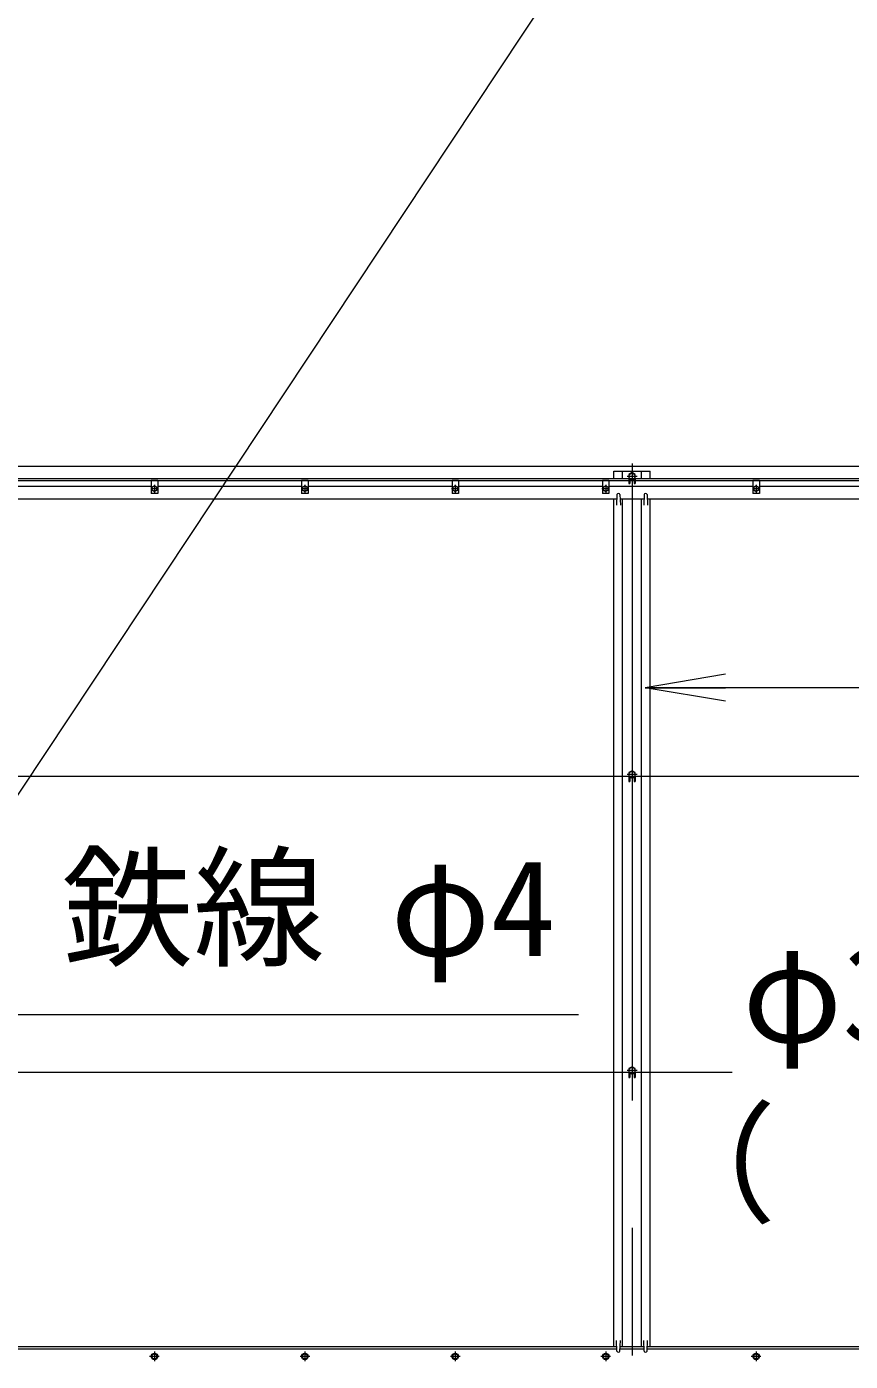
# Model space of a CAD drawing. Units: millimetres at full size; details may follow other scales. Extents: x -16800 to 16800, y -11880 to 11880.
# Drawn here: x -6277 to -4635, y -1172 to 1489 of the extents above; entities that cross this region are included whole.
import ezdxf
from ezdxf.enums import TextEntityAlignment as Align

# ---------------------------------------------------------------- set-up
doc = ezdxf.new("R2010")
doc.units = ezdxf.units.MM
doc.header["$LTSCALE"] = 40
doc.linetypes.add('USER1', pattern=[50.8, 31.75, -6.35, 6.35, -6.35])
for name, color, linetype, lineweight in [('0-0_D-STR1', 1, 'Continuous', 18), ('0-1_D-BMK', 2, 'USER1', 13), ('0-2_D-STR3', 3, 'Continuous', 13), ('0-7_0', 7, 'Continuous', 18), ('0-9_D-STR-TXT', 7, 'Continuous', 13)]:
    doc.layers.add(name, color=color, linetype=linetype, lineweight=lineweight)
doc.styles.add('ＭＳ ゴシック', font='')
doc.styles.get('ＭＳ ゴシック').set_extended_font_data('MS Gothic')

# ---------------------------------------------------------------- blocks, each defined once
blk = doc.blocks.new('_Open')
at = {"layer": '0-7_0'}
blk.add_line((-40, 6.67), (0, 0), dxfattribs=at)
blk.add_lwpolyline([(-40, -6.67), (0, 0), (-40, 0)], dxfattribs=at)

msp = doc.modelspace()

# ---------------------------------------------------------------- linework, layer by layer
at = {"layer": '0-0_D-STR1'}
for p, q in [((-13170.08, 587.52), (-270.08, 587.52)), ((-5089.08, 587.52), (-5089.08, 602.52)), ((-5051.08, 587.52), (-5051.08, 602.52)), ((-5033.58, 587.52), (-5033.58, 602.52)), ((-13170.08, 583.52), (-270.08, 583.52)), ((-9039.79, 547.52), (-5100.37, 547.52)), ((-5106.58, -1142.48), (-5106.58, 547.52)), ((-5100.08, 555.9), (-5100.83, 534.4)), ((-5094.08, 555.9), (-5093.33, 534.4)), ((-5093.79, 547.52), (-5046.37, 547.52)), ((-5089.08, -1142.48), (-5089.08, 547.52)), ((-5051.08, -1142.48), (-5051.08, 547.52)), ((-5046.08, 555.9), (-5046.83, 534.4)), ((-5040.08, 555.9), (-5039.33, 534.4)), ((-5039.79, 547.52), (-3100.37, 547.52)), ((-5033.58, -1142.48), (-5033.58, 547.52)), ((-9039.75, -1142.48), (-5100.42, -1142.48)), ((-5100.08, -1152.14), (-5100.83, -1130.64)), ((-5094.08, -1152.14), (-5093.33, -1130.64)), ((-5093.75, -1142.48), (-5046.42, -1142.48)), ((-5046.08, -1152.14), (-5046.83, -1130.64)), ((-5040.08, -1152.14), (-5039.33, -1130.64)), ((-5039.75, -1142.48), (-3100.42, -1142.48))]:
    msp.add_line(p, q, dxfattribs=at)
msp.add_lwpolyline([(-5106.58, 587.52), (-5106.58, 602.52), (-5033.58, 602.52)], dxfattribs=at)
for centre, start, end in [((-5097.08, 554.65), 22.61986, 157.38014), ((-5043.08, 554.65), 22.61986, 157.38014), ((-5097.08, -1150.89), 202.61986, 337.38014), ((-5043.08, -1150.89), 202.61986, 337.38014)]:
    msp.add_arc(centre, 3.25, start, end, dxfattribs=at)
at = {"layer": '0-1_D-BMK'}
for p, q in [((-5070.08, 617.52), (-5070.08, -1482.48)), ((-5060.08, 592.02), (-5080.08, 592.02)), ((-6030.02, 567.52), (-6015.14, 567.52)), ((-6022.58, 574.96), (-6022.58, 560.08)), ((-5730.02, 567.52), (-5715.14, 567.52)), ((-5722.58, 574.96), (-5722.58, 560.08)), ((-5430.02, 567.52), (-5415.14, 567.52)), ((-5422.58, 574.96), (-5422.58, 560.08)), ((-5130.02, 567.52), (-5115.14, 567.52)), ((-5122.58, 574.96), (-5122.58, 560.08)), ((-4830.02, 567.52), (-4815.14, 567.52)), ((-4822.58, 574.96), (-4822.58, 560.08)), ((-5060.08, -2.48), (-5080.08, -2.48)), ((-5060.08, -592.48), (-5080.08, -592.48)), ((-6012.91, -1162.48), (-6032.25, -1162.48)), ((-6022.58, -1152.81), (-6022.58, -1172.15)), ((-5712.91, -1162.48), (-5732.25, -1162.48)), ((-5722.58, -1152.81), (-5722.58, -1172.15)), ((-5412.91, -1162.48), (-5432.25, -1162.48)), ((-5422.58, -1152.81), (-5422.58, -1172.15)), ((-5112.91, -1162.48), (-5132.25, -1162.48)), ((-5122.58, -1152.81), (-5122.58, -1172.15)), ((-4812.91, -1162.48), (-4832.25, -1162.48)), ((-4822.58, -1152.81), (-4822.58, -1172.15))]:
    msp.add_line(p, q, dxfattribs=at)
at = {"layer": '0-2_D-STR3'}
for p, q in [((-6771.64, -761.07), (-3149.63, 4693.74)), ((-12288.4, 612.52), (-270.08, 612.52)), ((-5070.08, 599.53), (-5076.58, 595.77)), ((-5076.58, 595.77), (-5076.58, 588.27)), ((-5076.58, 588.27), (-5070.08, 584.52)), ((-5076.33, 588.12), (-5076.33, 578.02)), ((-5074.33, 586.97), (-5074.33, 578.02)), ((-5063.58, 595.77), (-5070.08, 599.53)), ((-5070.08, 584.52), (-5063.58, 588.27)), ((-5065.83, 586.97), (-5065.83, 578.02)), ((-5063.83, 588.12), (-5063.83, 578.02)), ((-5063.58, 588.27), (-5063.58, 595.77)), ((-6316.08, 572.52), (-6029.08, 572.52)), ((-6029.08, 583.52), (-6029.08, 557.52)), ((-6016.08, 583.52), (-6029.08, 583.52)), ((-6016.08, 583.52), (-6016.08, 557.52)), ((-6016.08, 572.52), (-5729.08, 572.52)), ((-5729.08, 583.52), (-5729.08, 557.52)), ((-5716.08, 583.52), (-5729.08, 583.52)), ((-5716.08, 583.52), (-5716.08, 557.52)), ((-5716.08, 572.52), (-5429.08, 572.52)), ((-5429.08, 583.52), (-5429.08, 557.52)), ((-5416.08, 583.52), (-5429.08, 583.52)), ((-5416.08, 583.52), (-5416.08, 557.52)), ((-5416.08, 572.52), (-5129.08, 572.52)), ((-5129.08, 583.52), (-5129.08, 557.52)), ((-5116.08, 583.52), (-5129.08, 583.52)), ((-5116.08, 583.52), (-5116.08, 557.52)), ((-5116.08, 572.52), (-4829.08, 572.52)), ((-5076.33, 578.02), (-5074.33, 578.02)), ((-5065.83, 578.02), (-5063.83, 578.02)), ((-4829.08, 583.52), (-4829.08, 557.52)), ((-4816.08, 583.52), (-4829.08, 583.52)), ((-4816.08, 583.52), (-4816.08, 557.52)), ((-4816.08, 572.52), (-4529.08, 572.52)), ((-6016.08, 557.52), (-6029.08, 557.52)), ((-5716.08, 557.52), (-5729.08, 557.52)), ((-5416.08, 557.52), (-5429.08, 557.52)), ((-5116.08, 557.52), (-5129.08, 557.52)), ((-4816.08, 557.52), (-4829.08, 557.52)), ((-273.22, -6.48), (-13052.88, -6.48)), ((-5076.33, -6.38), (-5076.33, -16.48)), ((-5076.33, -16.48), (-5074.33, -16.48)), ((-5074.33, -7.53), (-5074.33, -16.48)), ((-5065.83, -7.53), (-5065.83, -16.48)), ((-5065.83, -16.48), (-5063.83, -16.48)), ((-5063.83, -6.38), (-5063.83, -16.48)), ((-5070.08, -584.97), (-5076.58, -588.73)), ((-5063.58, -588.73), (-5070.08, -584.97)), ((-4870.08, -596.48), (-13052.88, -596.48)), ((-5076.58, -588.73), (-5076.58, -596.23)), ((-5076.58, -596.23), (-5070.08, -599.98)), ((-5076.33, -596.38), (-5076.33, -606.48)), ((-5076.33, -606.48), (-5074.33, -606.48)), ((-5074.33, -597.53), (-5074.33, -606.48)), ((-5070.08, -599.98), (-5063.58, -596.23)), ((-5065.83, -597.53), (-5065.83, -606.48)), ((-5065.83, -606.48), (-5063.83, -606.48)), ((-5063.83, -596.38), (-5063.83, -606.48)), ((-5063.58, -596.23), (-5063.58, -588.73)), ((-9039.92, -1147.48), (-5100.25, -1147.48)), ((-5093.92, -1147.48), (-5046.25, -1147.48)), ((-5039.92, -1147.48), (-3100.25, -1147.48))]:
    msp.add_line(p, q, dxfattribs=at)
for points in [[(-6022.58, 573.27), (-6027.56, 570.4), (-6027.56, 564.65), (-6022.58, 561.77), (-6017.6, 564.65), (-6017.6, 570.4)], [(-5722.58, 573.27), (-5727.56, 570.4), (-5727.56, 564.65), (-5722.58, 561.77), (-5717.6, 564.65), (-5717.6, 570.4)], [(-5422.58, 573.27), (-5427.56, 570.4), (-5427.56, 564.65), (-5422.58, 561.77), (-5417.6, 564.65), (-5417.6, 570.4)], [(-5122.58, 573.27), (-5127.56, 570.4), (-5127.56, 564.65), (-5122.58, 561.77), (-5117.6, 564.65), (-5117.6, 570.4)], [(-4822.58, 573.27), (-4827.56, 570.4), (-4827.56, 564.65), (-4822.58, 561.77), (-4817.6, 564.65), (-4817.6, 570.4)], [(-5063.58, 1.27), (-5070.08, 5.03), (-5076.58, 1.27), (-5076.58, -6.23), (-5070.08, -9.98), (-5063.58, -6.23)], [(-6022.58, -1156.73), (-6027.56, -1159.6), (-6027.56, -1165.35), (-6022.58, -1168.23), (-6017.6, -1165.35), (-6017.6, -1159.6)], [(-5722.58, -1156.73), (-5727.56, -1159.6), (-5727.56, -1165.35), (-5722.58, -1168.23), (-5717.6, -1165.35), (-5717.6, -1159.6)], [(-5422.58, -1156.73), (-5427.56, -1159.6), (-5427.56, -1165.35), (-5422.58, -1168.23), (-5417.6, -1165.35), (-5417.6, -1159.6)], [(-5122.58, -1156.73), (-5127.56, -1159.6), (-5127.56, -1165.35), (-5122.58, -1168.23), (-5117.6, -1165.35), (-5117.6, -1159.6)], [(-4822.58, -1156.73), (-4827.56, -1159.6), (-4827.56, -1165.35), (-4822.58, -1168.23), (-4817.6, -1165.35), (-4817.6, -1159.6)]]:
    msp.add_lwpolyline(points, close=True, dxfattribs=at)
for centre, radius in [((-5070.08, 592.02), 6.25), ((-6022.58, 567.52), 4.98), ((-5722.58, 567.52), 4.98), ((-5422.58, 567.52), 4.98), ((-5122.58, 567.52), 4.98), ((-4822.58, 567.52), 4.98), ((-5070.08, -2.48), 6.25), ((-5070.08, -592.48), 6.25), ((-6022.58, -1162.48), 6.5), ((-6022.58, -1162.48), 4.98), ((-5722.58, -1162.48), 6.5), ((-5722.58, -1162.48), 4.98), ((-5422.58, -1162.48), 6.5), ((-5422.58, -1162.48), 4.98), ((-5122.58, -1162.48), 6.5), ((-5122.58, -1162.48), 4.98), ((-4822.58, -1162.48), 6.5), ((-4822.58, -1162.48), 4.98)]:
    msp.add_circle(centre, radius, dxfattribs=at)
at = {"layer": '0-9_D-STR-TXT'}
msp.add_line((-3665.13, 170.67), (-5041.88, 170.67), dxfattribs=at)
msp.add_lwpolyline([(-5177, -481.53), (-6422.32, -481.53), (-6615.26, -8.33)], dxfattribs=at)

# ---------------------------------------------------------------- block references
at = {"layer": '0-9_D-STR-TXT', "xscale": 4, "yscale": 4, "rotation": 180}
msp.add_blockref('_Open', (-5043.88, 170.67), dxfattribs=at)

# ---------------------------------------------------------------- texts
at = {"layer": '0-9_D-STR-TXT', "style": 'ＭＳ ゴシック'}
for s, p in [('鉄線 φ4', (-6207.46, -422.05)), ('φ3.2x40mm目', (-4849.78, -594.25)), ('（\u3000\u3000   \u3000\u3000）', (-5044.7, -932.14))]:
    msp.add_text(s, height=192.4, dxfattribs=at).set_placement(p, align=Align.BOTTOM_LEFT)

doc.saveas('drawing.dxf')
